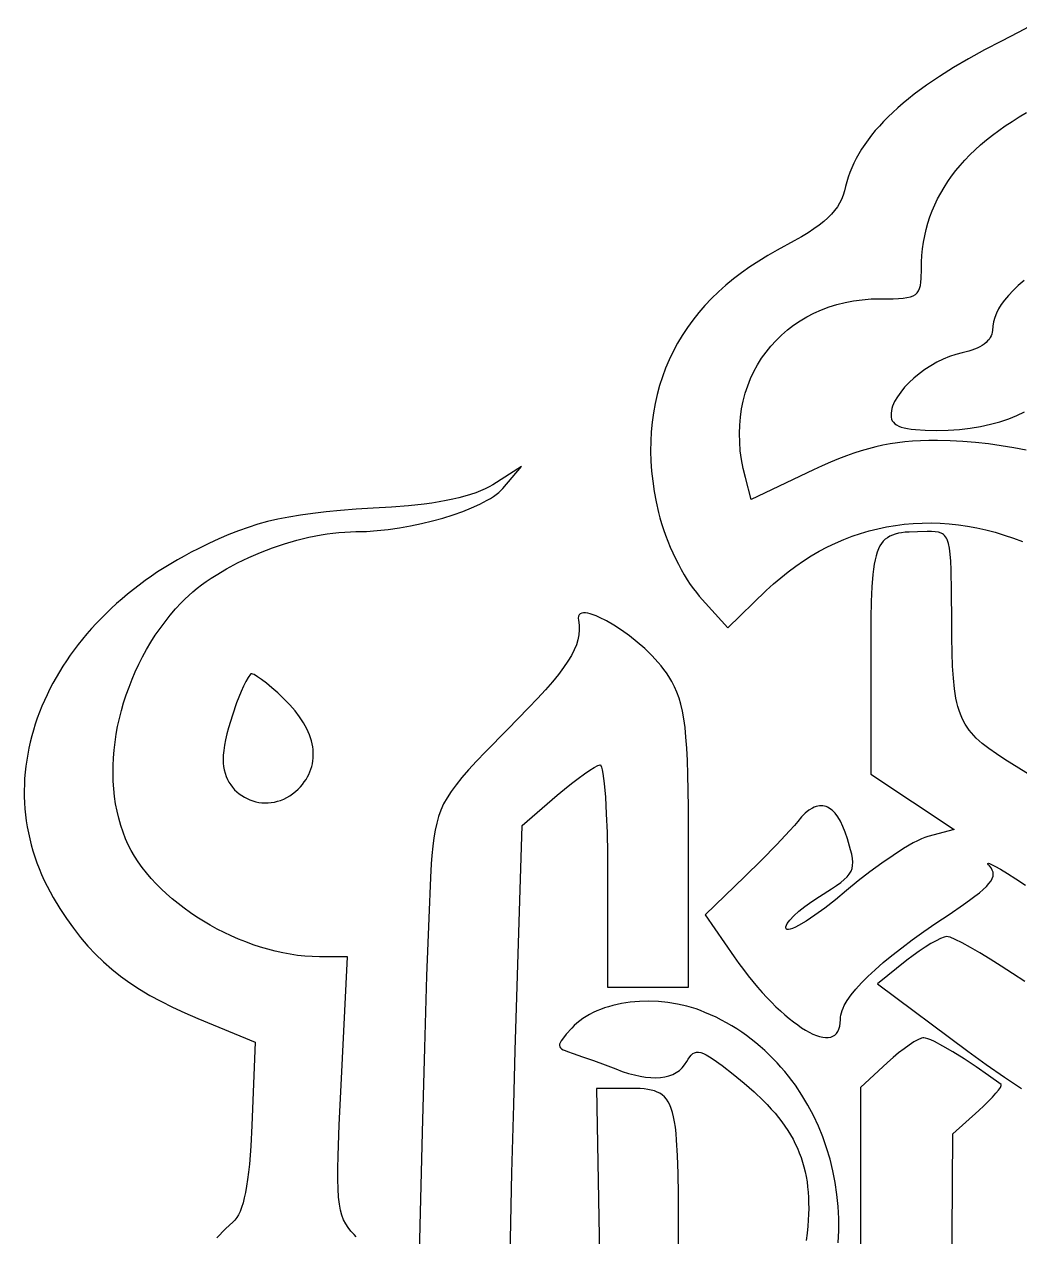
# Model space of a CAD drawing. Extents: x 0 to 1400, y 0 to 980.
# Drawn here: x 1022.4 to 1120.7, y 649.3 to 769.1 of the extents above; entities that cross this region are included whole.
import ezdxf

# ---------------------------------------------------------------- set-up
doc = ezdxf.new("R2010")
doc.units = 0
doc.layers.add('Calque_par_d_faut', color=18, linetype='CONTINUOUS')

msp = doc.modelspace()

# ---------------------------------------------------------------- linework, layer by layer
at = {"layer": 'Calque_par_d_faut'}
for points in [[(1122.1, 769.12), (1120.57, 768.31), (1118.92, 767.46), (1117.25, 766.6), (1115.67, 765.72), (1114.18, 764.85), (1112.79, 763.97), (1111.5, 763.09), (1110.3, 762.2), (1109.74, 761.75), (1109.2, 761.31), (1108.68, 760.86), (1108.19, 760.41), (1107.72, 759.96), (1107.27, 759.51), (1106.85, 759.06), (1106.45, 758.61), (1106.08, 758.15), (1105.73, 757.7), (1105.4, 757.24), (1105.1, 756.79), (1104.82, 756.33), (1104.56, 755.87), (1104.33, 755.41), (1104.12, 754.95), (1103.93, 754.49), (1103.77, 754.02), (1103.63, 753.56), (1103.52, 753.09), (1103.41, 752.65), (1103.28, 752.22), (1103.12, 751.82), (1102.92, 751.44), (1102.7, 751.07), (1102.43, 750.71), (1102.13, 750.35), (1101.77, 750), (1101.37, 749.64), (1100.91, 749.28), (1100.39, 748.91), (1099.8, 748.53), (1099.15, 748.13), (1098.43, 747.71), (1096.76, 746.79), (1095.82, 746.27), (1094.93, 745.73), (1094.06, 745.17), (1093.23, 744.58), (1092.44, 743.97), (1091.68, 743.34), (1090.96, 742.7), (1090.27, 742.03), (1089.62, 741.34), (1089.01, 740.63), (1088.43, 739.9), (1087.89, 739.15), (1087.38, 738.38), (1086.91, 737.6), (1086.48, 736.8), (1086.09, 735.98), (1085.73, 735.15), (1085.42, 734.29), (1085.13, 733.43), (1084.89, 732.54), (1084.69, 731.65), (1084.52, 730.74), (1084.4, 729.81), (1084.31, 728.87), (1084.26, 727.92), (1084.25, 726.95), (1084.28, 725.97), (1084.35, 724.98), (1084.46, 723.98), (1084.6, 722.96), (1084.79, 721.94), (1085.02, 720.9), (1085.17, 720.35), (1085.33, 719.79), (1085.52, 719.22), (1085.73, 718.64), (1085.95, 718.05), (1086.19, 717.47), (1086.45, 716.9), (1086.72, 716.33), (1086.99, 715.78), (1087.28, 715.25), (1087.57, 714.73), (1087.87, 714.24), (1088.17, 713.78), (1088.47, 713.36), (1088.77, 712.97), (1089.06, 712.62), (1091.87, 709.5), (1095.68, 713.18), (1096.39, 713.83), (1097.11, 714.45), (1097.84, 715.04), (1098.59, 715.6), (1099.35, 716.12), (1100.12, 716.6), (1100.91, 717.06), (1101.71, 717.48), (1102.52, 717.86), (1103.34, 718.22), (1104.16, 718.54), (1105, 718.82), (1105.85, 719.07), (1106.7, 719.29), (1107.57, 719.47), (1108.43, 719.61), (1109.31, 719.73), (1110.19, 719.81), (1111.08, 719.85), (1111.97, 719.86), (1112.86, 719.83), (1113.76, 719.77), (1114.66, 719.67), (1115.56, 719.54), (1116.47, 719.37), (1117.38, 719.17), (1118.28, 718.93), (1119.19, 718.66), (1120.09, 718.35), (1121, 718.01)], [(1121.37, 727.03), (1120.14, 727.27), (1118.89, 727.49), (1117.63, 727.67), (1116.36, 727.81), (1115.1, 727.91), (1113.84, 727.98), (1112.59, 728), (1111.74, 727.99), (1110.92, 727.97), (1110.14, 727.92), (1109.38, 727.86), (1108.64, 727.77), (1107.91, 727.66), (1107.2, 727.53), (1106.49, 727.38), (1105.78, 727.19), (1105.06, 726.98), (1104.33, 726.75), (1103.59, 726.48), (1102.82, 726.18), (1102.03, 725.85), (1101.2, 725.49), (1100.34, 725.09), (1094.19, 722.17), (1093.61, 724.34), (1093.39, 725.23), (1093.23, 726.11), (1093.11, 726.97), (1093.05, 727.83), (1093.03, 728.68), (1093.05, 729.51), (1093.13, 730.32), (1093.24, 731.12), (1093.4, 731.9), (1093.6, 732.66), (1093.85, 733.4), (1094.13, 734.11), (1094.46, 734.81), (1094.82, 735.48), (1095.22, 736.12), (1095.66, 736.74), (1096.14, 737.33), (1096.65, 737.89), (1097.19, 738.42), (1097.77, 738.92), (1098.38, 739.39), (1099.02, 739.82), (1099.69, 740.22), (1100.39, 740.58), (1101.12, 740.9), (1101.88, 741.19), (1102.66, 741.43), (1103.47, 741.63), (1104.31, 741.79), (1105.16, 741.91), (1106.05, 741.98), (1106.95, 742), (1108.22, 742.01), (1108.74, 742.03), (1109.19, 742.07), (1109.58, 742.12), (1109.91, 742.2), (1110.18, 742.3), (1110.41, 742.43), (1110.58, 742.59), (1110.72, 742.79), (1110.83, 743.03), (1110.9, 743.31), (1110.95, 743.64), (1110.98, 744.02), (1111, 744.93), (1111.01, 745.61), (1111.05, 746.28), (1111.12, 746.94), (1111.21, 747.59), (1111.33, 748.23), (1111.48, 748.86), (1111.65, 749.48), (1111.85, 750.09), (1112.07, 750.69), (1112.33, 751.29), (1112.6, 751.87), (1112.91, 752.45), (1113.24, 753.01), (1113.6, 753.57), (1113.98, 754.12), (1114.4, 754.66), (1114.83, 755.18), (1115.3, 755.7), (1115.79, 756.21), (1116.31, 756.71), (1116.85, 757.21), (1117.42, 757.69), (1118.02, 758.16), (1118.64, 758.63), (1119.29, 759.08), (1119.97, 759.53), (1120.67, 759.96), (1121.4, 760.39)], [(1121.15, 743.81), (1120.57, 743.3), (1120.06, 742.81), (1119.62, 742.34), (1119.23, 741.88), (1118.9, 741.44), (1118.63, 741.01), (1118.42, 740.58), (1118.25, 740.16), (1118.13, 739.73), (1118.06, 739.31), (1118.03, 738.88), (1118.01, 738.69), (1117.97, 738.51), (1117.9, 738.33), (1117.81, 738.16), (1117.69, 737.99), (1117.55, 737.83), (1117.39, 737.68), (1117.2, 737.53), (1117, 737.39), (1116.77, 737.26), (1116.52, 737.13), (1116.26, 737.02), (1115.98, 736.91), (1115.68, 736.81), (1115.03, 736.66), (1114.4, 736.5), (1113.77, 736.29), (1113.14, 736.03), (1112.52, 735.73), (1111.92, 735.39), (1111.34, 735.01), (1110.78, 734.6), (1110.26, 734.17), (1109.78, 733.73), (1109.34, 733.26), (1108.96, 732.79), (1108.63, 732.32), (1108.36, 731.85), (1108.25, 731.62), (1108.16, 731.39), (1108.09, 731.16), (1108.04, 730.93), (1108.01, 730.71), (1108, 730.5), (1108.01, 730.3), (1108.06, 730.12), (1108.13, 729.95), (1108.24, 729.8), (1108.37, 729.66), (1108.55, 729.54), (1108.76, 729.43), (1109.01, 729.33), (1109.29, 729.25), (1109.62, 729.18), (1109.99, 729.12), (1110.41, 729.08), (1111.37, 729.02), (1112.53, 729), (1113.66, 729.03), (1114.77, 729.1), (1115.83, 729.22), (1116.85, 729.39), (1117.83, 729.6), (1118.76, 729.85), (1119.63, 730.14), (1120.44, 730.47), (1121.2, 730.83)], [(1055.15, 649.32), (1054.95, 649.55), (1054.64, 649.9), (1054.36, 650.25), (1054.12, 650.61), (1053.92, 651.01), (1053.75, 651.46), (1053.61, 651.97), (1053.5, 652.57), (1053.42, 653.26), (1053.37, 654.07), (1053.34, 655.01), (1053.34, 656.09), (1053.37, 657.34), (1053.48, 660.4), (1053.67, 664.3), (1054.31, 677), (1051.52, 677), (1050.81, 677.02), (1050.09, 677.06), (1049.36, 677.14), (1048.63, 677.25), (1047.9, 677.38), (1047.16, 677.55), (1046.43, 677.74), (1045.7, 677.95), (1044.97, 678.19), (1044.24, 678.46), (1043.53, 678.75), (1042.82, 679.06), (1042.11, 679.39), (1041.42, 679.74), (1040.74, 680.11), (1040.08, 680.51), (1039.42, 680.92), (1038.79, 681.34), (1038.17, 681.79), (1037.57, 682.25), (1036.99, 682.72), (1036.43, 683.21), (1035.9, 683.71), (1035.39, 684.22), (1034.91, 684.74), (1034.45, 685.28), (1034.02, 685.82), (1033.63, 686.37), (1033.26, 686.93), (1032.93, 687.49), (1032.64, 688.07), (1032.38, 688.64), (1032.12, 689.31), (1031.89, 689.98), (1031.69, 690.68), (1031.53, 691.39), (1031.39, 692.11), (1031.28, 692.84), (1031.2, 693.59), (1031.15, 694.34), (1031.13, 695.1), (1031.14, 695.87), (1031.18, 696.64), (1031.24, 697.42), (1031.33, 698.2), (1031.45, 698.98), (1031.59, 699.76), (1031.76, 700.55), (1031.96, 701.33), (1032.18, 702.1), (1032.43, 702.88), (1032.71, 703.64), (1033.01, 704.41), (1033.33, 705.16), (1033.68, 705.9), (1034.05, 706.64), (1034.45, 707.36), (1034.87, 708.07), (1035.31, 708.76), (1035.78, 709.44), (1036.27, 710.1), (1036.78, 710.75), (1037.32, 711.37), (1037.87, 711.98), (1038.23, 712.34), (1038.61, 712.7), (1039.02, 713.05), (1039.44, 713.4), (1039.88, 713.74), (1040.34, 714.07), (1040.82, 714.4), (1041.31, 714.71), (1042.34, 715.33), (1043.42, 715.91), (1044.54, 716.45), (1045.7, 716.95), (1046.88, 717.4), (1048.08, 717.8), (1049.29, 718.15), (1050.49, 718.45), (1051.69, 718.68), (1052.28, 718.78), (1052.86, 718.86), (1053.44, 718.92), (1054.02, 718.96), (1054.58, 718.99), (1055.13, 719), (1056.17, 719.02), (1057.23, 719.1), (1058.32, 719.21), (1059.43, 719.37), (1060.53, 719.56), (1061.62, 719.79), (1062.69, 720.05), (1063.73, 720.34), (1064.73, 720.65), (1065.68, 720.98), (1066.56, 721.34), (1067.37, 721.71), (1068.09, 722.09), (1068.42, 722.28), (1068.72, 722.48), (1069, 722.67), (1069.24, 722.87), (1069.46, 723.07), (1069.65, 723.27), (1071.5, 725.42), (1068.66, 723.63), (1068.3, 723.42), (1067.89, 723.21), (1067.45, 723.02), (1066.97, 722.84), (1066.45, 722.66), (1065.9, 722.5), (1065.31, 722.34), (1064.69, 722.2), (1064.04, 722.06), (1063.35, 721.94), (1062.64, 721.82), (1061.89, 721.72), (1060.32, 721.55), (1058.66, 721.43), (1056.83, 721.32), (1055.15, 721.21), (1053.6, 721.08), (1052.18, 720.95), (1050.87, 720.8), (1049.65, 720.63), (1048.51, 720.44), (1047.43, 720.23), (1046.41, 719.99), (1045.43, 719.72), (1044.47, 719.42), (1043.52, 719.08), (1042.57, 718.71), (1041.6, 718.29), (1040.6, 717.83), (1039.56, 717.31), (1038.85, 716.96), (1038.16, 716.59), (1037.49, 716.21), (1036.83, 715.82), (1036.18, 715.42), (1035.54, 715.01), (1034.92, 714.59), (1034.31, 714.16), (1033.72, 713.72), (1033.14, 713.28), (1032.57, 712.82), (1032.02, 712.36), (1031.48, 711.89), (1030.96, 711.41), (1030.45, 710.92), (1029.95, 710.43), (1029.47, 709.93), (1029.01, 709.42), (1028.56, 708.91), (1028.12, 708.39), (1027.7, 707.86), (1027.3, 707.33), (1026.91, 706.79), (1026.53, 706.25), (1026.17, 705.7), (1025.83, 705.15), (1025.5, 704.59), (1025.19, 704.03), (1024.89, 703.46), (1024.61, 702.89), (1024.35, 702.32), (1024.1, 701.74), (1023.86, 701.16), (1023.65, 700.57), (1023.45, 699.99), (1023.26, 699.4), (1023.1, 698.81), (1022.95, 698.21), (1022.81, 697.62), (1022.7, 697.02), (1022.6, 696.42), (1022.52, 695.82), (1022.45, 695.22), (1022.4, 694.62), (1022.37, 694.02), (1022.36, 693.42), (1022.36, 692.82), (1022.39, 692.22), (1022.43, 691.62), (1022.49, 691.02), (1022.56, 690.42), (1022.66, 689.83), (1022.77, 689.23), (1022.9, 688.64), (1023.05, 688.05), (1023.22, 687.46), (1023.4, 686.87), (1023.61, 686.29), (1023.83, 685.71), (1024.07, 685.13), (1024.33, 684.55), (1024.62, 683.98), (1024.91, 683.42), (1025.23, 682.86), (1025.89, 681.78), (1026.55, 680.77), (1027.23, 679.81), (1027.93, 678.91), (1028.65, 678.06), (1029.4, 677.26), (1030.19, 676.49), (1031.01, 675.77), (1031.87, 675.08), (1032.79, 674.42), (1033.75, 673.79), (1034.77, 673.18), (1035.86, 672.6), (1037.01, 672.02), (1038.23, 671.46), (1039.52, 670.9), (1045.19, 668.55), (1044.84, 660.32), (1044.74, 658.28), (1044.6, 656.51), (1044.52, 655.72), (1044.43, 654.99), (1044.33, 654.33), (1044.22, 653.72), (1044.1, 653.17), (1043.98, 652.68), (1043.84, 652.24), (1043.69, 651.85), (1043.53, 651.51), (1043.36, 651.23), (1043.17, 650.99), (1042.98, 650.79), (1042.63, 650.49), (1042.24, 650.12), (1041.38, 649.25)], [(1122, 694.77), (1119.25, 696.5), (1118.41, 697.05), (1117.67, 697.56), (1117.01, 698.07), (1116.71, 698.33), (1116.43, 698.59), (1116.18, 698.85), (1115.94, 699.12), (1115.72, 699.39), (1115.51, 699.68), (1115.32, 699.98), (1115.15, 700.29), (1114.99, 700.62), (1114.85, 700.96), (1114.72, 701.32), (1114.61, 701.71), (1114.51, 702.11), (1114.41, 702.54), (1114.27, 703.48), (1114.16, 704.53), (1114.08, 705.71), (1114.03, 707.04), (1114.01, 708.53), (1114, 710.19), (1113.99, 713.05), (1113.96, 715.22), (1113.92, 716.07), (1113.86, 716.78), (1113.78, 717.37), (1113.68, 717.84), (1113.55, 718.21), (1113.48, 718.36), (1113.39, 718.49), (1113.3, 718.61), (1113.19, 718.7), (1113.08, 718.78), (1112.96, 718.84), (1112.69, 718.93), (1112.37, 718.98), (1112, 719), (1111.58, 719), (1110.63, 718.99), (1109.79, 718.96), (1109.41, 718.93), (1109.05, 718.89), (1108.73, 718.83), (1108.42, 718.75), (1108.14, 718.66), (1107.88, 718.54), (1107.65, 718.4), (1107.43, 718.24), (1107.24, 718.05), (1107.06, 717.83), (1106.9, 717.58), (1106.76, 717.29), (1106.63, 716.97), (1106.52, 716.61), (1106.42, 716.21), (1106.34, 715.77), (1106.26, 715.28), (1106.2, 714.75), (1106.11, 713.54), (1106.05, 712.11), (1106.02, 710.46), (1106, 706.41), (1106, 695.03), (1110.12, 692.3), (1114.24, 689.57), (1111.64, 688.88), (1111.34, 688.78), (1111, 688.64), (1110.62, 688.46), (1110.2, 688.24), (1109.25, 687.69), (1108.2, 687.02), (1107.08, 686.25), (1105.92, 685.4), (1104.75, 684.49), (1103.6, 683.54), (1102.5, 682.63), (1101.45, 681.81), (1100.48, 681.1), (1099.62, 680.52), (1098.87, 680.08), (1098.56, 679.91), (1098.28, 679.79), (1098.05, 679.71), (1097.87, 679.68), (1097.73, 679.69), (1097.68, 679.72), (1097.65, 679.76), (1097.62, 679.85), (1097.62, 679.97), (1097.67, 680.11), (1097.75, 680.27), (1097.86, 680.44), (1098.01, 680.63), (1098.4, 681.05), (1098.89, 681.5), (1099.49, 681.97), (1100.17, 682.46), (1100.92, 682.95), (1102.13, 683.71), (1102.62, 684.04), (1103.03, 684.34), (1103.38, 684.62), (1103.66, 684.9), (1103.88, 685.17), (1104.05, 685.44), (1104.15, 685.72), (1104.21, 686.03), (1104.22, 686.36), (1104.19, 686.72), (1104.12, 687.12), (1104.01, 687.57), (1103.69, 688.65), (1103.48, 689.3), (1103.24, 689.88), (1103, 690.38), (1102.74, 690.82), (1102.47, 691.18), (1102.18, 691.47), (1102.03, 691.59), (1101.88, 691.69), (1101.73, 691.77), (1101.58, 691.83), (1101.42, 691.88), (1101.26, 691.91), (1101.1, 691.92), (1100.93, 691.91), (1100.76, 691.88), (1100.59, 691.84), (1100.42, 691.77), (1100.25, 691.69), (1099.89, 691.47), (1099.53, 691.18), (1099.16, 690.81), (1098.79, 690.37), (1098.45, 689.96), (1097.98, 689.44), (1096.72, 688.1), (1095.2, 686.54), (1093.57, 684.93), (1089.64, 681.13), (1092.51, 676.99), (1092.96, 676.35), (1093.42, 675.73), (1093.88, 675.13), (1094.34, 674.56), (1094.8, 674.01), (1095.26, 673.48), (1095.72, 672.99), (1096.18, 672.51), (1096.63, 672.07), (1097.08, 671.65), (1097.51, 671.26), (1097.94, 670.9), (1098.37, 670.56), (1098.78, 670.26), (1099.17, 669.99), (1099.56, 669.75), (1099.93, 669.54), (1100.29, 669.37), (1100.63, 669.23), (1100.95, 669.13), (1101.25, 669.06), (1101.54, 669.02), (1101.8, 669.02), (1102.04, 669.06), (1102.25, 669.14), (1102.44, 669.26), (1102.61, 669.42), (1102.75, 669.61), (1102.86, 669.85), (1102.94, 670.13), (1102.98, 670.45), (1103, 670.81), (1103, 670.81), (1103.01, 671.02), (1103.04, 671.24), (1103.1, 671.46), (1103.17, 671.69), (1103.27, 671.93), (1103.38, 672.17), (1103.68, 672.69), (1104.06, 673.24), (1104.52, 673.81), (1105.07, 674.42), (1105.7, 675.06), (1106.42, 675.72), (1107.21, 676.42), (1108.09, 677.14), (1109.06, 677.89), (1110.1, 678.68), (1111.23, 679.49), (1112.44, 680.32), (1113.73, 681.19), (1115.15, 682.16), (1115.75, 682.58), (1116.27, 682.97), (1116.73, 683.32), (1117.11, 683.65), (1117.43, 683.95), (1117.68, 684.23), (1117.88, 684.49), (1118.01, 684.73), (1118.09, 684.95), (1118.11, 685.17), (1118.09, 685.37), (1118.01, 685.57), (1117.89, 685.77), (1117.73, 685.97), (1117.63, 686.09), (1117.58, 686.17), (1117.58, 686.22), (1117.63, 686.23), (1117.72, 686.21), (1117.86, 686.16), (1118.26, 685.96), (1118.82, 685.65), (1119.52, 685.23), (1120.34, 684.7), (1121.28, 684.08)], [(1070.19, 639.25), (1070.55, 655.67), (1070.72, 662.38), (1070.87, 667.74), (1071.55, 689.98), (1075.03, 692.95), (1075.74, 693.55), (1076.43, 694.11), (1077.09, 694.61), (1077.7, 695.06), (1078.24, 695.43), (1078.68, 695.71), (1079.03, 695.89), (1079.16, 695.94), (1079.25, 695.96), (1079.29, 695.95), (1079.33, 695.91), (1079.4, 695.74), (1079.47, 695.47), (1079.54, 695.11), (1079.67, 694.1), (1079.78, 692.76), (1079.87, 691.13), (1079.94, 689.27), (1079.98, 687.21), (1080, 685), (1080, 674), (1084, 674), (1088, 674), (1088, 687.75), (1087.98, 691.77), (1087.93, 695.02), (1087.88, 696.39), (1087.82, 697.6), (1087.74, 698.68), (1087.65, 699.64), (1087.53, 700.49), (1087.4, 701.25), (1087.24, 701.94), (1087.06, 702.56), (1086.85, 703.13), (1086.61, 703.67), (1086.34, 704.19), (1086.04, 704.7), (1085.82, 705.04), (1085.57, 705.38), (1085.3, 705.73), (1085.01, 706.07), (1084.37, 706.76), (1083.67, 707.44), (1082.92, 708.08), (1082.15, 708.69), (1081.37, 709.25), (1080.61, 709.75), (1079.88, 710.18), (1079.19, 710.53), (1078.87, 710.67), (1078.57, 710.79), (1078.29, 710.87), (1078.04, 710.93), (1077.81, 710.97), (1077.61, 710.97), (1077.44, 710.94), (1077.3, 710.87), (1077.2, 710.77), (1077.13, 710.64), (1077.1, 710.46), (1077.12, 710.25), (1077.18, 709.76), (1077.19, 709.29), (1077.15, 708.81), (1077.06, 708.32), (1076.91, 707.83), (1076.7, 707.31), (1076.42, 706.77), (1076.07, 706.19), (1075.64, 705.57), (1075.14, 704.9), (1074.54, 704.17), (1073.85, 703.38), (1073.07, 702.52), (1072.19, 701.59), (1070.1, 699.45), (1067.94, 697.25), (1067.05, 696.31), (1066.27, 695.47), (1065.6, 694.7), (1065.03, 694), (1064.54, 693.34), (1064.13, 692.71), (1063.8, 692.1), (1063.52, 691.49), (1063.3, 690.86), (1063.11, 690.21), (1062.96, 689.51), (1062.84, 688.75), (1062.73, 687.92), (1062.63, 687), (1062.57, 686.17), (1062.49, 684.84), (1062.32, 680.8), (1062.12, 675.1), (1061.91, 667.99), (1061.67, 659.68), (1061.44, 650.43), (1061.2, 640.46)], [(1121.23, 674.54), (1120.01, 675.34), (1118.89, 676.08), (1117.8, 676.76), (1116.78, 677.38), (1115.84, 677.92), (1115.02, 678.37), (1114.34, 678.71), (1113.83, 678.92), (1113.65, 678.98), (1113.51, 679), (1113.39, 678.98), (1113.25, 678.95), (1112.89, 678.81), (1112.45, 678.59), (1111.94, 678.3), (1111.38, 677.96), (1110.79, 677.56), (1110.19, 677.12), (1109.58, 676.65), (1106.66, 674.31), (1115.58, 667.69), (1117.41, 666.36), (1119.2, 665.12), (1120.9, 663.99)], [(1102.77, 648.74), (1102.83, 649.95), (1102.83, 651.15), (1102.77, 652.34), (1102.66, 653.52), (1102.49, 654.69), (1102.26, 655.85), (1101.98, 656.99), (1101.64, 658.11), (1101.26, 659.21), (1100.82, 660.28), (1100.33, 661.33), (1099.78, 662.35), (1099.19, 663.34), (1098.55, 664.3), (1098.21, 664.77), (1097.86, 665.22), (1097.5, 665.67), (1097.13, 666.11), (1096.74, 666.53), (1096.34, 666.95), (1095.94, 667.35), (1095.52, 667.75), (1095.08, 668.13), (1094.64, 668.5), (1094.19, 668.86), (1093.72, 669.21), (1093.25, 669.55), (1092.76, 669.87), (1092.26, 670.18), (1091.76, 670.47), (1091.24, 670.75), (1090.71, 671.02), (1090.17, 671.27), (1089.62, 671.51), (1089.18, 671.69), (1088.74, 671.85), (1088.28, 671.99), (1087.82, 672.12), (1087.36, 672.23), (1086.9, 672.33), (1085.96, 672.48), (1085.02, 672.58), (1084.08, 672.61), (1083.15, 672.59), (1082.24, 672.51), (1081.36, 672.38), (1080.93, 672.29), (1080.51, 672.19), (1080.09, 672.07), (1079.69, 671.94), (1079.3, 671.8), (1078.92, 671.65), (1078.56, 671.48), (1078.21, 671.3), (1077.87, 671.11), (1077.56, 670.9), (1077.25, 670.68), (1076.97, 670.45), (1076.7, 670.2), (1076.45, 669.95), (1075.92, 669.34), (1075.54, 668.87), (1075.4, 668.68), (1075.31, 668.51), (1075.26, 668.36), (1075.25, 668.23), (1075.28, 668.11), (1075.34, 668.01), (1075.45, 667.91), (1075.6, 667.82), (1075.79, 667.73), (1076.03, 667.64), (1076.61, 667.44), (1077.53, 667.13), (1078.62, 666.74), (1079.76, 666.32), (1080.8, 665.92), (1081.43, 665.68), (1082.05, 665.48), (1082.64, 665.32), (1083.2, 665.19), (1083.74, 665.11), (1084.26, 665.06), (1084.75, 665.05), (1085.21, 665.08), (1085.65, 665.14), (1086.05, 665.24), (1086.43, 665.38), (1086.77, 665.56), (1087.09, 665.78), (1087.37, 666.03), (1087.61, 666.32), (1087.82, 666.65), (1087.97, 666.9), (1088.12, 667.12), (1088.27, 667.29), (1088.43, 667.43), (1088.59, 667.52), (1088.78, 667.57), (1088.98, 667.57), (1089.2, 667.53), (1089.46, 667.44), (1089.75, 667.3), (1090.07, 667.12), (1090.44, 666.88), (1091.32, 666.25), (1092.42, 665.4), (1093.49, 664.52), (1094.47, 663.66), (1095.37, 662.81), (1095.78, 662.39), (1096.17, 661.96), (1096.54, 661.54), (1096.88, 661.12), (1097.21, 660.69), (1097.52, 660.27), (1097.8, 659.84), (1098.07, 659.4), (1098.32, 658.97), (1098.54, 658.53), (1098.75, 658.08), (1098.94, 657.63), (1099.11, 657.18), (1099.26, 656.71), (1099.4, 656.24), (1099.52, 655.76), (1099.62, 655.28), (1099.7, 654.78), (1099.76, 654.27), (1099.81, 653.76), (1099.85, 653.23), (1099.86, 652.69), (1099.87, 652.14), (1099.85, 651.57), (1099.78, 650.4), (1099.71, 649.68), (1099.63, 648.98)], [(1113.81, 615), (1114.11, 659.5), (1116.67, 661.8), (1117.18, 662.27), (1117.64, 662.72), (1118.04, 663.13), (1118.37, 663.51), (1118.63, 663.83), (1118.81, 664.09), (1118.89, 664.27), (1118.89, 664.34), (1118.87, 664.38), (1117.63, 665.27), (1116.41, 666.12), (1115.22, 666.91), (1114.11, 667.6), (1113.12, 668.18), (1112.29, 668.62), (1111.94, 668.78), (1111.65, 668.9), (1111.41, 668.97), (1111.24, 669), (1111.13, 668.99), (1111, 668.95), (1110.66, 668.81), (1110.26, 668.58), (1109.79, 668.28), (1109.29, 667.92), (1108.75, 667.5), (1108.2, 667.04), (1107.65, 666.55), (1105, 664.1), (1105, 641.8)], [(1087, 648.36), (1086.99, 653.51), (1086.96, 655.59), (1086.91, 657.38), (1086.82, 658.89), (1086.77, 659.55), (1086.7, 660.16), (1086.62, 660.7), (1086.52, 661.19), (1086.41, 661.63), (1086.29, 662.02), (1086.15, 662.37), (1085.99, 662.67), (1085.81, 662.93), (1085.62, 663.16), (1085.4, 663.35), (1085.16, 663.51), (1084.9, 663.64), (1084.62, 663.75), (1084.31, 663.83), (1083.97, 663.89), (1083.61, 663.94), (1083.22, 663.97), (1082.36, 664), (1081.37, 664), (1078.91, 664), (1079.2, 647.56)]]:
    msp.add_lwpolyline(points, dxfattribs=at)
msp.add_lwpolyline([(1049.43, 693.57), (1049.65, 693.8), (1049.85, 694.03), (1050.03, 694.27), (1050.2, 694.52), (1050.34, 694.77), (1050.48, 695.02), (1050.59, 695.28), (1050.69, 695.54), (1050.77, 695.8), (1050.83, 696.07), (1050.88, 696.34), (1050.91, 696.62), (1050.92, 696.9), (1050.92, 697.18), (1050.9, 697.46), (1050.86, 697.75), (1050.81, 698.04), (1050.74, 698.33), (1050.65, 698.62), (1050.54, 698.92), (1050.29, 699.51), (1049.96, 700.1), (1049.57, 700.7), (1049.12, 701.3), (1048.6, 701.9), (1048.01, 702.49), (1047.4, 703.06), (1046.83, 703.57), (1046.29, 704.02), (1045.81, 704.39), (1045.4, 704.67), (1045.07, 704.87), (1044.94, 704.92), (1044.84, 704.95), (1044.76, 704.96), (1044.71, 704.93), (1044.49, 704.59), (1044.26, 704.18), (1044.03, 703.72), (1043.8, 703.21), (1043.57, 702.66), (1043.34, 702.08), (1042.92, 700.86), (1042.55, 699.62), (1042.39, 699.02), (1042.26, 698.44), (1042.15, 697.89), (1042.07, 697.37), (1042.02, 696.91), (1042, 696.5), (1042.01, 696.14), (1042.05, 695.79), (1042.12, 695.45), (1042.2, 695.13), (1042.31, 694.82), (1042.44, 694.52), (1042.59, 694.25), (1042.76, 693.98), (1042.95, 693.74), (1043.15, 693.5), (1043.37, 693.29), (1043.6, 693.1), (1043.85, 692.92), (1044.11, 692.76), (1044.38, 692.62), (1044.65, 692.5), (1044.94, 692.4), (1045.23, 692.31), (1045.53, 692.25), (1045.83, 692.22), (1046.14, 692.2), (1046.45, 692.2), (1046.76, 692.23), (1047.07, 692.28), (1047.38, 692.36), (1047.69, 692.45), (1048, 692.58), (1048.3, 692.72), (1048.59, 692.9), (1048.88, 693.09), (1049.16, 693.32), (1049.43, 693.57)], close=True, dxfattribs=at)

doc.saveas('drawing.dxf')
